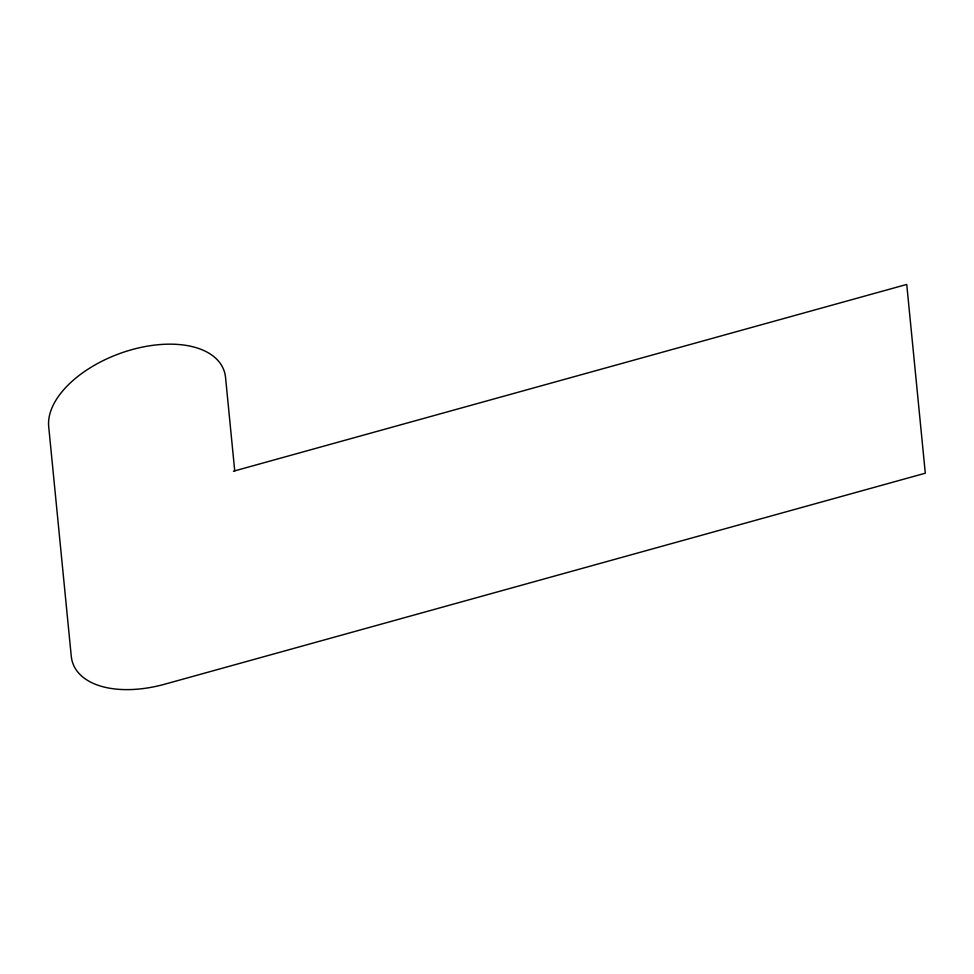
<?xml version="1.0" encoding="UTF-8"?>
<svg xmlns="http://www.w3.org/2000/svg" width="974" height="974" viewBox="0 0 974 974"><rect width="100%" height="100%" fill="white"/><g stroke="black" fill="none" stroke-linecap="round" stroke-linejoin="round"><path stroke-width="1.46" d="M233.419 471.221L906.745 284.432L925.3 473.206L164.85 684.174A92.408 51.549 -20.1 0 1 71.272 656.269L48.7 426.588A92.408 51.549 -20.1 0 1 131.965 349.617A92.408 51.549 -20.1 0 1 225.554 377.522L234.722 470.868"/></g></svg>
